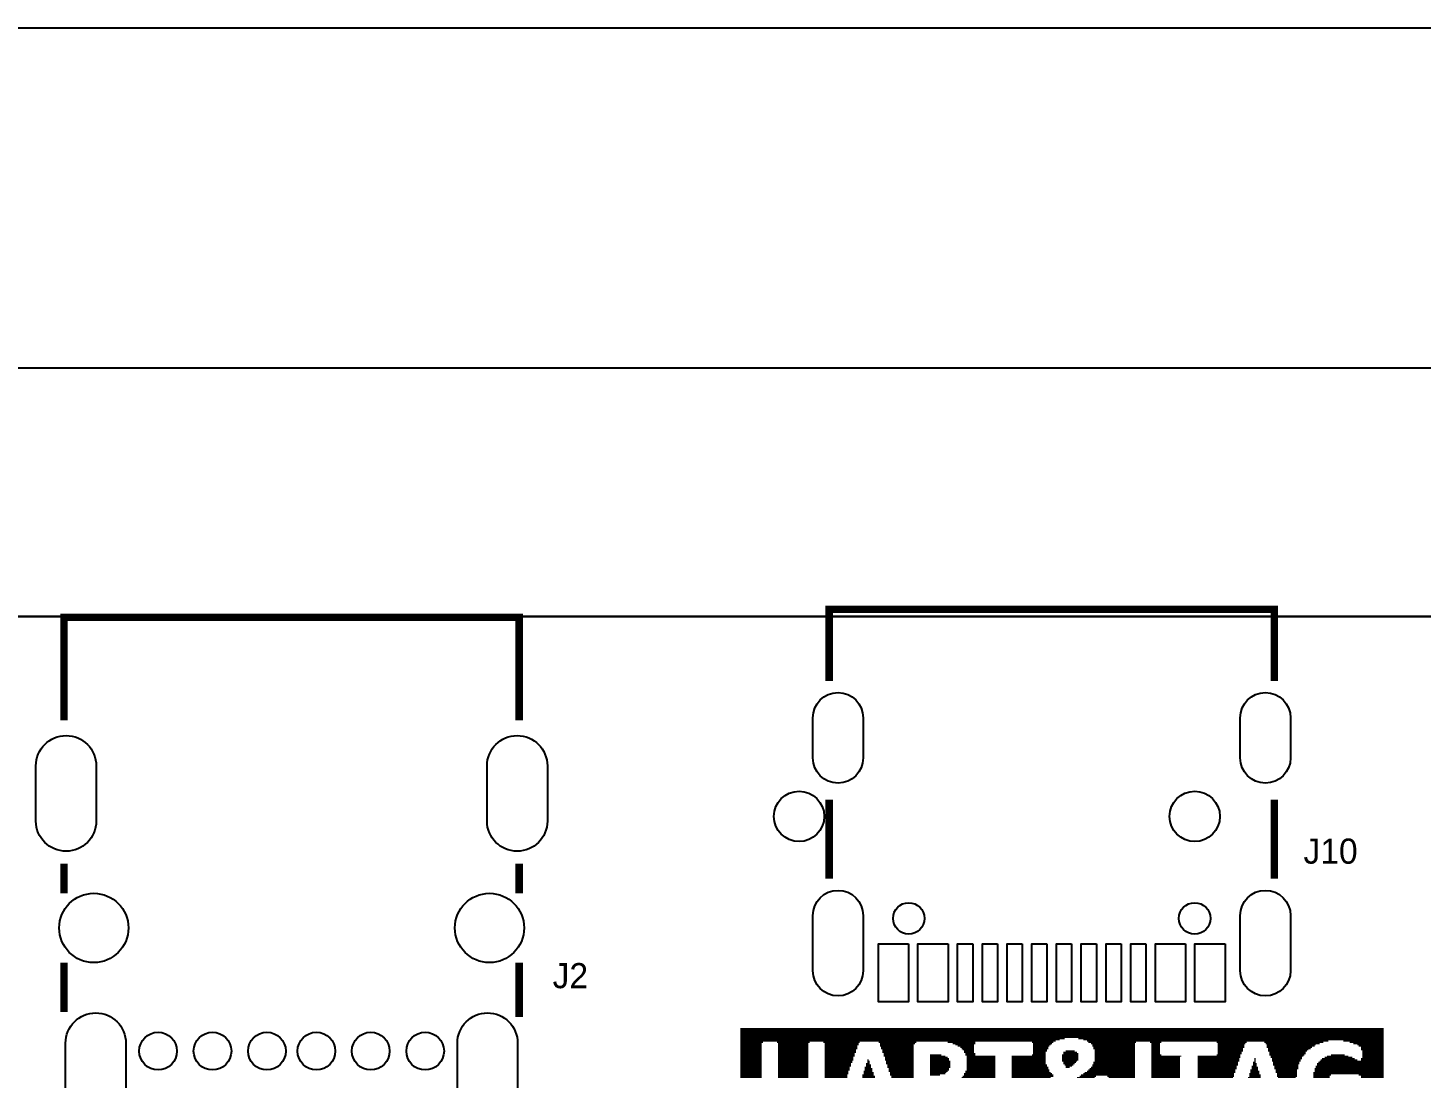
# Model space of a CAD drawing. Extents: x -41 to 160, y -9 to 129.
# Drawn here: x 102.24 to 130.4, y 102.47 to 123.7 of the extents above; entities that cross this region are included whole.
import ezdxf

# ---------------------------------------------------------------- set-up
doc = ezdxf.new("R2010")
doc.units = 0
for name, color, linetype in [('BG_DIMENSION', 7, 'CONTINUOUS'), ('BG_OUTLINE', 7, 'CONTINUOUS'), ('MA_PEN3', 7, 'CONTINUOUS'), ('PG_SILKSCREEN_TOP', 2, 'CONTINUOUS'), ('PIN_TOP', 1, 'CONTINUOUS'), ('RD_SILKSCREEN_TOP', 40, 'CONTINUOUS')]:
    doc.layers.add(name, color=color, linetype=linetype)

msp = doc.modelspace()

# ---------------------------------------------------------------- linework, layer by layer
at = {"layer": 'BG_DIMENSION'}
for points in [[(80.74152, 123.70054), (160.149845, 123.70054)], [(80.94472, 116.82476), (155.150007, 116.82476)]]:
    msp.add_lwpolyline(points, dxfattribs=at)
at = {"layer": 'BG_OUTLINE'}
msp.add_lwpolyline([(-6.475933, 111.800081), (159.221475, 111.800081, -0.401142), (160.149769, 110.776055), (160.149896, 4.328211, -0.401142), (159.125869, 3.399917), (71.799933, 3.399917), (71.799933, -8.841105), (71.290942, -9.350096), (51.100101, -9.350096)], format="xyb", dxfattribs=at)
msp.add_lwpolyline([(159.221475, 111.800081), (-6.475933, 111.800081)], dxfattribs=at)
at = {"layer": 'MA_PEN3', "const_width": 0.0254}
for points in [[(116.64188, 103.47198), (129.64668, 103.47198)], [(116.64188, 103.44658), (129.64668, 103.44658)], [(116.64188, 103.42118), (129.64668, 103.42118)], [(116.64188, 103.39578), (129.64668, 103.39578)], [(116.64188, 103.37038), (129.64668, 103.37038)], [(116.64188, 103.34498), (129.64668, 103.34498)], [(116.64188, 103.31958), (129.64668, 103.31958)], [(116.64188, 103.29418), (129.64668, 103.29418)], [(116.64188, 103.26878), (123.19508, 103.26878)], [(116.64188, 103.24338), (123.09348, 103.24338)], [(116.64188, 103.21798), (123.01728, 103.21798)], [(116.64188, 103.19258), (117.09908, 103.19258)], [(116.64188, 103.16718), (117.07368, 103.16718)], [(116.64188, 103.14178), (117.07368, 103.14178)], [(116.64188, 103.11638), (117.07368, 103.11638)], [(116.64188, 103.09098), (117.07368, 103.09098)], [(117.37848, 103.19258), (118.03888, 103.19258)], [(117.40388, 103.16718), (118.01348, 103.16718)], [(117.40388, 103.14178), (118.01348, 103.14178)], [(117.40388, 103.11638), (118.01348, 103.11638)], [(117.40388, 103.09098), (118.01348, 103.09098)], [(118.31828, 103.19258), (119.05488, 103.19258)], [(118.34368, 103.16718), (119.02948, 103.16718)], [(118.34368, 103.14178), (119.02948, 103.14178)], [(118.34368, 103.11638), (119.00408, 103.11638)], [(118.34368, 103.09098), (119.00408, 103.09098)], [(119.43588, 103.19258), (120.19788, 103.19258)], [(119.46128, 103.16718), (120.17248, 103.16718)], [(119.46128, 103.14178), (120.14708, 103.14178)], [(119.46128, 103.11638), (120.14708, 103.11638)], [(119.48668, 103.09098), (120.14708, 103.09098)], [(120.83288, 103.19258), (121.39168, 103.19258)], [(120.93448, 103.16718), (121.39168, 103.16718)], [(120.98528, 103.14178), (121.36628, 103.14178)], [(121.03608, 103.11638), (121.36628, 103.11638)], [(121.08688, 103.09098), (121.36628, 103.09098)], [(122.53468, 103.19258), (122.96648, 103.19258)], [(122.56008, 103.16718), (122.94108, 103.16718)], [(122.56008, 103.14178), (122.91568, 103.14178)], [(122.56008, 103.11638), (122.89028, 103.11638)], [(122.56008, 103.09098), (122.86488, 103.09098)], [(123.47448, 103.26878), (129.64668, 103.26878)], [(123.57608, 103.24338), (129.64668, 103.24338)], [(123.65228, 103.21798), (128.52908, 103.21798)], [(123.67768, 103.19258), (124.64288, 103.19258)], [(123.72848, 103.16718), (124.61748, 103.16718)], [(123.75388, 103.14178), (124.61748, 103.14178)], [(123.75388, 103.11638), (124.61748, 103.11638)], [(123.77928, 103.09098), (124.61748, 103.09098)], [(124.92228, 103.19258), (125.15088, 103.19258)], [(124.94768, 103.16718), (125.12548, 103.16718)], [(124.94768, 103.14178), (125.12548, 103.14178)], [(124.94768, 103.11638), (125.12548, 103.11638)], [(124.94768, 103.09098), (125.12548, 103.09098)], [(126.26848, 103.19258), (126.87808, 103.19258)], [(126.29388, 103.16718), (126.85268, 103.16718)], [(126.29388, 103.14178), (126.82728, 103.14178)], [(126.29388, 103.11638), (126.82728, 103.11638)], [(126.29388, 103.09098), (126.82728, 103.09098)], [(127.23368, 103.19258), (128.42748, 103.19258)], [(127.25908, 103.16718), (128.35128, 103.16718)], [(127.28448, 103.14178), (128.27508, 103.14178)], [(127.28448, 103.11638), (128.24968, 103.11638)], [(127.28448, 103.09098), (128.19888, 103.09098)], [(128.83388, 103.21798), (129.64668, 103.21798)], [(128.96088, 103.19258), (129.64668, 103.19258)], [(129.03708, 103.16718), (129.64668, 103.16718)], [(129.11328, 103.14178), (129.64668, 103.14178)], [(129.13868, 103.11638), (129.64668, 103.11638)], [(129.18948, 103.09098), (129.64668, 103.09098)], [(116.64188, 103.06558), (117.07368, 103.06558)], [(116.64188, 103.04018), (117.07368, 103.04018)], [(116.64188, 103.01478), (117.07368, 103.01478)], [(116.64188, 102.98938), (117.07368, 102.98938)], [(116.64188, 102.96398), (117.07368, 102.96398)], [(116.64188, 102.93858), (117.07368, 102.93858)], [(116.64188, 102.91318), (117.07368, 102.91318)], [(116.64188, 102.88778), (117.07368, 102.88778)], [(116.64188, 102.86238), (117.07368, 102.86238)], [(116.64188, 102.83698), (117.07368, 102.83698)], [(116.64188, 102.81158), (117.07368, 102.81158)], [(117.40388, 103.06558), (118.01348, 103.06558)], [(117.40388, 103.04018), (118.01348, 103.04018)], [(117.40388, 103.01478), (118.01348, 103.01478)], [(117.40388, 102.98938), (118.01348, 102.98938)], [(117.40388, 102.96398), (118.01348, 102.96398)], [(117.40388, 102.93858), (118.01348, 102.93858)], [(117.40388, 102.91318), (118.01348, 102.91318)], [(117.40388, 102.88778), (118.01348, 102.88778)], [(117.40388, 102.86238), (118.01348, 102.86238)], [(117.40388, 102.83698), (118.01348, 102.83698)], [(117.40388, 102.81158), (118.01348, 102.81158)], [(118.34368, 103.06558), (119.00408, 103.06558)], [(118.34368, 103.04018), (118.97868, 103.04018)], [(118.34368, 103.01478), (118.97868, 103.01478)], [(118.34368, 102.98938), (118.97868, 102.98938)], [(118.34368, 102.96398), (118.95328, 102.96398)], [(118.34368, 102.93858), (118.95328, 102.93858)], [(118.34368, 102.91318), (118.95328, 102.91318)], [(118.34368, 102.88778), (118.92788, 102.88778)], [(118.34368, 102.86238), (118.92788, 102.86238)], [(118.34368, 102.83698), (118.92788, 102.83698)], [(118.34368, 102.81158), (118.90248, 102.81158)], [(119.20728, 102.83698), (119.23268, 102.83698)], [(119.20728, 102.81158), (119.25808, 102.81158)], [(119.48668, 103.06558), (120.14708, 103.06558)], [(119.51208, 103.04018), (120.14708, 103.04018)], [(119.51208, 103.01478), (120.14708, 103.01478)], [(119.51208, 102.98938), (120.14708, 102.98938)], [(119.53748, 102.96398), (120.14708, 102.96398)], [(119.53748, 102.93858), (120.14708, 102.93858)], [(119.53748, 102.91318), (120.14708, 102.91318)], [(119.56288, 102.88778), (120.14708, 102.88778)], [(119.56288, 102.86238), (120.14708, 102.86238)], [(119.56288, 102.83698), (120.14708, 102.83698)], [(119.58828, 102.81158), (120.14708, 102.81158)], [(120.47728, 102.93858), (120.70588, 102.93858)], [(120.47728, 102.91318), (120.78208, 102.91318)], [(120.47728, 102.88778), (120.83288, 102.88778)], [(120.47728, 102.86238), (120.85828, 102.86238)], [(120.47728, 102.83698), (120.85828, 102.83698)], [(120.47728, 102.81158), (120.88368, 102.81158)], [(121.11228, 103.06558), (121.36628, 103.06558)], [(121.13768, 103.04018), (121.36628, 103.04018)], [(121.16308, 103.01478), (121.36628, 103.01478)], [(121.16308, 102.98938), (121.36628, 102.98938)], [(121.18848, 102.96398), (121.39168, 102.96398)], [(121.18848, 102.93858), (121.39168, 102.93858)], [(121.21388, 102.91318), (121.79808, 102.91318)], [(121.21388, 102.88778), (121.79808, 102.88778)], [(121.21388, 102.86238), (121.79808, 102.86238)], [(121.21388, 102.83698), (121.79808, 102.83698)], [(121.21388, 102.81158), (121.79808, 102.81158)], [(122.12828, 102.91318), (122.81408, 102.91318)], [(122.12828, 102.88778), (122.81408, 102.88778)], [(122.12828, 102.86238), (122.81408, 102.86238)], [(122.12828, 102.83698), (122.81408, 102.83698)], [(122.12828, 102.81158), (122.81408, 102.81158)], [(122.53468, 102.93858), (122.81408, 102.93858)], [(122.56008, 103.06558), (122.86488, 103.06558)], [(122.56008, 103.04018), (122.83948, 103.04018)], [(122.56008, 103.01478), (122.83948, 103.01478)], [(122.56008, 102.98938), (122.81408, 102.98938)], [(122.56008, 102.96398), (122.81408, 102.96398)], [(123.14428, 102.93858), (123.47448, 102.93858)], [(123.14428, 102.91318), (123.47448, 102.91318)], [(123.14428, 102.88778), (123.47448, 102.88778)], [(123.14428, 102.86238), (123.47448, 102.86238)], [(123.14428, 102.83698), (123.47448, 102.83698)], [(123.14428, 102.81158), (123.44908, 102.81158)], [(123.16968, 102.98938), (123.44908, 102.98938)], [(123.16968, 102.96398), (123.47448, 102.96398)], [(123.22048, 103.01478), (123.39828, 103.01478)], [(123.77928, 103.06558), (124.61748, 103.06558)], [(123.80468, 103.04018), (124.61748, 103.04018)], [(123.80468, 103.01478), (124.61748, 103.01478)], [(123.80468, 102.98938), (124.61748, 102.98938)], [(123.80468, 102.96398), (124.61748, 102.96398)], [(123.80468, 102.93858), (124.61748, 102.93858)], [(123.80468, 102.91318), (124.61748, 102.91318)], [(123.80468, 102.88778), (124.61748, 102.88778)], [(123.80468, 102.86238), (124.61748, 102.86238)], [(123.80468, 102.83698), (124.61748, 102.83698)], [(123.80468, 102.81158), (124.61748, 102.81158)], [(124.94768, 103.06558), (125.12548, 103.06558)], [(124.94768, 103.04018), (125.12548, 103.04018)], [(124.94768, 103.01478), (125.12548, 103.01478)], [(124.94768, 102.98938), (125.12548, 102.98938)], [(124.94768, 102.96398), (125.12548, 102.96398)], [(124.94768, 102.93858), (125.15088, 102.93858)], [(124.94768, 102.91318), (125.55728, 102.91318)], [(124.94768, 102.88778), (125.53188, 102.88778)], [(124.94768, 102.86238), (125.53188, 102.86238)], [(124.94768, 102.83698), (125.53188, 102.83698)], [(124.94768, 102.81158), (125.53188, 102.81158)], [(125.88748, 102.91318), (126.75108, 102.91318)], [(125.88748, 102.88778), (126.75108, 102.88778)], [(125.88748, 102.86238), (126.72568, 102.86238)], [(125.88748, 102.83698), (126.72568, 102.83698)], [(125.88748, 102.81158), (126.72568, 102.81158)], [(126.26848, 102.93858), (126.75108, 102.93858)], [(126.29388, 103.06558), (126.80188, 103.06558)], [(126.29388, 103.04018), (126.80188, 103.04018)], [(126.29388, 103.01478), (126.80188, 103.01478)], [(126.29388, 102.98938), (126.77648, 102.98938)], [(126.29388, 102.96398), (126.77648, 102.96398)], [(127.03048, 102.86238), (127.05588, 102.86238)], [(127.03048, 102.83698), (127.05588, 102.83698)], [(127.03048, 102.81158), (127.05588, 102.81158)], [(127.30988, 103.06558), (128.17348, 103.06558)], [(127.30988, 103.04018), (128.12268, 103.04018)], [(127.30988, 103.01478), (128.09728, 103.01478)], [(127.33528, 102.98938), (128.07188, 102.98938)], [(127.33528, 102.96398), (128.07188, 102.96398)], [(127.33528, 102.93858), (128.04648, 102.93858)], [(127.36068, 102.91318), (128.02108, 102.91318)], [(127.36068, 102.88778), (127.99568, 102.88778)], [(127.38608, 102.86238), (127.99568, 102.86238)], [(127.38608, 102.83698), (127.97028, 102.83698)], [(127.38608, 102.81158), (127.97028, 102.81158)], [(128.35128, 102.81158), (129.64668, 102.81158)], [(128.37668, 102.83698), (129.11328, 102.83698)], [(128.40208, 102.86238), (129.06248, 102.86238)], [(128.45288, 102.88778), (129.01168, 102.88778)], [(128.50368, 102.91318), (128.93548, 102.91318)], [(128.57988, 102.93858), (128.85928, 102.93858)], [(129.18948, 103.06558), (129.64668, 103.06558)], [(129.18948, 103.04018), (129.64668, 103.04018)], [(129.18948, 102.86238), (129.64668, 102.86238)], [(129.18948, 102.83698), (129.64668, 102.83698)], [(129.21488, 103.01478), (129.64668, 103.01478)], [(129.21488, 102.98938), (129.64668, 102.98938)], [(129.21488, 102.96398), (129.64668, 102.96398)], [(129.21488, 102.93858), (129.64668, 102.93858)], [(129.21488, 102.91318), (129.64668, 102.91318)], [(129.21488, 102.88778), (129.64668, 102.88778)], [(116.64188, 102.78618), (117.07368, 102.78618)], [(116.64188, 102.76078), (117.07368, 102.76078)], [(116.64188, 102.73538), (117.07368, 102.73538)], [(116.64188, 102.70998), (117.07368, 102.70998)], [(116.64188, 102.68458), (117.07368, 102.68458)], [(116.64188, 102.65918), (117.07368, 102.65918)], [(116.64188, 102.63378), (117.07368, 102.63378)], [(116.64188, 102.60838), (117.07368, 102.60838)], [(116.64188, 102.58298), (117.07368, 102.58298)], [(116.64188, 102.55758), (117.07368, 102.55758)], [(116.64188, 102.53218), (117.07368, 102.53218)], [(117.40388, 102.78618), (118.01348, 102.78618)], [(117.40388, 102.76078), (118.01348, 102.76078)], [(117.40388, 102.73538), (118.01348, 102.73538)], [(117.40388, 102.70998), (118.01348, 102.70998)], [(117.40388, 102.68458), (118.01348, 102.68458)], [(117.40388, 102.65918), (118.01348, 102.65918)], [(117.40388, 102.63378), (118.01348, 102.63378)], [(117.40388, 102.60838), (118.01348, 102.60838)], [(117.40388, 102.58298), (118.01348, 102.58298)], [(117.40388, 102.55758), (118.01348, 102.55758)], [(117.40388, 102.53218), (118.01348, 102.53218)], [(118.34368, 102.78618), (118.90248, 102.78618)], [(118.34368, 102.76078), (118.87708, 102.76078)], [(118.34368, 102.73538), (118.87708, 102.73538)], [(118.34368, 102.70998), (118.87708, 102.70998)], [(118.34368, 102.68458), (118.85168, 102.68458)], [(118.34368, 102.65918), (118.85168, 102.65918)], [(118.34368, 102.63378), (118.85168, 102.63378)], [(118.34368, 102.60838), (118.82628, 102.60838)], [(118.34368, 102.58298), (118.82628, 102.58298)], [(118.34368, 102.55758), (118.82628, 102.55758)], [(118.34368, 102.53218), (118.80088, 102.53218)], [(119.10568, 102.53218), (119.33428, 102.53218)], [(119.13108, 102.60838), (119.30888, 102.60838)], [(119.13108, 102.58298), (119.33428, 102.58298)], [(119.13108, 102.55758), (119.33428, 102.55758)], [(119.15648, 102.68458), (119.28348, 102.68458)], [(119.15648, 102.65918), (119.30888, 102.65918)], [(119.15648, 102.63378), (119.30888, 102.63378)], [(119.18188, 102.76078), (119.25808, 102.76078)], [(119.18188, 102.73538), (119.28348, 102.73538)], [(119.18188, 102.70998), (119.28348, 102.70998)], [(119.20728, 102.78618), (119.25808, 102.78618)], [(119.58828, 102.78618), (120.14708, 102.78618)], [(119.58828, 102.76078), (120.14708, 102.76078)], [(119.61368, 102.73538), (120.14708, 102.73538)], [(119.61368, 102.70998), (120.14708, 102.70998)], [(119.61368, 102.68458), (120.14708, 102.68458)], [(119.63908, 102.65918), (120.14708, 102.65918)], [(119.63908, 102.63378), (120.14708, 102.63378)], [(119.63908, 102.60838), (120.14708, 102.60838)], [(119.66448, 102.58298), (120.14708, 102.58298)], [(119.66448, 102.55758), (120.14708, 102.55758)], [(119.66448, 102.53218), (120.14708, 102.53218)], [(120.47728, 102.78618), (120.88368, 102.78618)], [(120.47728, 102.76078), (120.88368, 102.76078)], [(120.47728, 102.73538), (120.88368, 102.73538)], [(120.47728, 102.70998), (120.88368, 102.70998)], [(120.47728, 102.68458), (120.88368, 102.68458)], [(120.47728, 102.65918), (120.85828, 102.65918)], [(120.47728, 102.63378), (120.85828, 102.63378)], [(120.47728, 102.60838), (120.83288, 102.60838)], [(120.47728, 102.58298), (120.80748, 102.58298)], [(120.47728, 102.55758), (120.78208, 102.55758)], [(120.47728, 102.53218), (120.68048, 102.53218)], [(121.16308, 102.55758), (121.79808, 102.55758)], [(121.16308, 102.53218), (121.79808, 102.53218)], [(121.18848, 102.60838), (121.79808, 102.60838)], [(121.18848, 102.58298), (121.79808, 102.58298)], [(121.21388, 102.78618), (121.79808, 102.78618)], [(121.21388, 102.76078), (121.79808, 102.76078)], [(121.21388, 102.73538), (121.79808, 102.73538)], [(121.21388, 102.70998), (121.79808, 102.70998)], [(121.21388, 102.68458), (121.79808, 102.68458)], [(121.21388, 102.65918), (121.79808, 102.65918)], [(121.21388, 102.63378), (121.79808, 102.63378)], [(122.12828, 102.78618), (122.81408, 102.78618)], [(122.12828, 102.76078), (122.81408, 102.76078)], [(122.12828, 102.73538), (122.83948, 102.73538)], [(122.12828, 102.70998), (122.83948, 102.70998)], [(122.12828, 102.68458), (122.86488, 102.68458)], [(122.12828, 102.65918), (122.86488, 102.65918)], [(122.12828, 102.63378), (122.89028, 102.63378)], [(122.12828, 102.60838), (122.89028, 102.60838)], [(122.12828, 102.58298), (122.91568, 102.58298)], [(122.12828, 102.55758), (122.94108, 102.55758)], [(122.12828, 102.53218), (122.96648, 102.53218)], [(123.16968, 102.78618), (123.42368, 102.78618)], [(123.16968, 102.76078), (123.39828, 102.76078)], [(123.19508, 102.73538), (123.37288, 102.73538)], [(123.22048, 102.70998), (123.34748, 102.70998)], [(123.22048, 102.68458), (123.29668, 102.68458)], [(123.52528, 102.53218), (124.61748, 102.53218)], [(123.57608, 102.55758), (124.61748, 102.55758)], [(123.60148, 102.58298), (124.61748, 102.58298)], [(123.65228, 102.60838), (124.61748, 102.60838)], [(123.67768, 102.63378), (124.61748, 102.63378)], [(123.70308, 102.65918), (124.61748, 102.65918)], [(123.72848, 102.68458), (124.61748, 102.68458)], [(123.75388, 102.73538), (124.61748, 102.73538)], [(123.75388, 102.70998), (124.61748, 102.70998)], [(123.77928, 102.78618), (124.61748, 102.78618)], [(123.77928, 102.76078), (124.61748, 102.76078)], [(124.94768, 102.78618), (125.53188, 102.78618)], [(124.94768, 102.76078), (125.53188, 102.76078)], [(124.94768, 102.73538), (125.53188, 102.73538)], [(124.94768, 102.70998), (125.53188, 102.70998)], [(124.94768, 102.68458), (125.53188, 102.68458)], [(124.94768, 102.65918), (125.53188, 102.65918)], [(124.94768, 102.63378), (125.53188, 102.63378)], [(124.94768, 102.60838), (125.53188, 102.60838)], [(124.94768, 102.58298), (125.53188, 102.58298)], [(124.94768, 102.55758), (125.53188, 102.55758)], [(124.94768, 102.53218), (125.53188, 102.53218)], [(125.88748, 102.78618), (126.70028, 102.78618)], [(125.88748, 102.76078), (126.70028, 102.76078)], [(125.88748, 102.73538), (126.70028, 102.73538)], [(125.88748, 102.70998), (126.67488, 102.70998)], [(125.88748, 102.68458), (126.67488, 102.68458)], [(125.88748, 102.65918), (126.67488, 102.65918)], [(125.88748, 102.63378), (126.64948, 102.63378)], [(125.88748, 102.60838), (126.64948, 102.60838)], [(125.88748, 102.58298), (126.64948, 102.58298)], [(125.88748, 102.55758), (126.62408, 102.55758)], [(125.88748, 102.53218), (126.62408, 102.53218)], [(126.92888, 102.55758), (127.13208, 102.55758)], [(126.92888, 102.53218), (127.15748, 102.53218)], [(126.95428, 102.63378), (127.10668, 102.63378)], [(126.95428, 102.60838), (127.13208, 102.60838)], [(126.95428, 102.58298), (127.13208, 102.58298)], [(126.97968, 102.70998), (127.08128, 102.70998)], [(126.97968, 102.68458), (127.10668, 102.68458)], [(126.97968, 102.65918), (127.10668, 102.65918)], [(127.00508, 102.78618), (127.05588, 102.78618)], [(127.00508, 102.76078), (127.08128, 102.76078)], [(127.00508, 102.73538), (127.08128, 102.73538)], [(127.41148, 102.78618), (127.94488, 102.78618)], [(127.41148, 102.76078), (127.94488, 102.76078)], [(127.41148, 102.73538), (127.91948, 102.73538)], [(127.43688, 102.70998), (127.91948, 102.70998)], [(127.43688, 102.68458), (127.91948, 102.68458)], [(127.43688, 102.65918), (127.91948, 102.65918)], [(127.46228, 102.63378), (127.89408, 102.63378)], [(127.46228, 102.60838), (127.89408, 102.60838)], [(127.46228, 102.58298), (127.89408, 102.58298)], [(127.48768, 102.55758), (127.89408, 102.55758)], [(127.48768, 102.53218), (127.89408, 102.53218)], [(128.22428, 102.58298), (129.64668, 102.58298)], [(128.22428, 102.55758), (129.64668, 102.55758)], [(128.22428, 102.53218), (128.57988, 102.53218)], [(128.24968, 102.65918), (129.64668, 102.65918)], [(128.24968, 102.63378), (129.64668, 102.63378)], [(128.24968, 102.60838), (129.64668, 102.60838)], [(128.27508, 102.70998), (129.64668, 102.70998)], [(128.27508, 102.68458), (129.64668, 102.68458)], [(128.30048, 102.76078), (129.64668, 102.76078)], [(128.30048, 102.73538), (129.64668, 102.73538)], [(128.32588, 102.78618), (129.64668, 102.78618)], [(129.13868, 102.53218), (129.64668, 102.53218)], [(116.64188, 102.50678), (117.07368, 102.50678)], [(116.64188, 102.48138), (117.07368, 102.48138)], [(117.40388, 102.50678), (118.01348, 102.50678)], [(117.40388, 102.48138), (118.01348, 102.48138)], [(118.34368, 102.50678), (118.80088, 102.50678)], [(118.34368, 102.48138), (118.80088, 102.48138)], [(119.10568, 102.50678), (119.35968, 102.50678)], [(119.10568, 102.48138), (119.35968, 102.48138)], [(119.68988, 102.50678), (120.14708, 102.50678)], [(119.68988, 102.48138), (120.14708, 102.48138)], [(121.11228, 102.48138), (121.79808, 102.48138)], [(121.13768, 102.50678), (121.79808, 102.50678)], [(122.12828, 102.50678), (122.96648, 102.50678)], [(122.12828, 102.48138), (122.91568, 102.48138)], [(123.44908, 102.48138), (123.80468, 102.48138)], [(123.49988, 102.50678), (123.83008, 102.50678)], [(124.05868, 102.50678), (124.61748, 102.50678)], [(124.08408, 102.48138), (124.61748, 102.48138)], [(124.94768, 102.50678), (125.53188, 102.50678)], [(124.94768, 102.48138), (125.53188, 102.48138)], [(125.88748, 102.50678), (126.62408, 102.50678)], [(125.88748, 102.48138), (126.59868, 102.48138)], [(126.90348, 102.48138), (127.15748, 102.48138)], [(126.92888, 102.50678), (127.15748, 102.50678)], [(127.48768, 102.50678), (127.89408, 102.50678)], [(127.51308, 102.48138), (127.86868, 102.48138)], [(128.22428, 102.50678), (128.55448, 102.50678)], [(128.22428, 102.48138), (128.55448, 102.48138)], [(129.18948, 102.50678), (129.64668, 102.50678)], [(129.18948, 102.48138), (129.64668, 102.48138)]]:
    msp.add_lwpolyline(points, dxfattribs=at)
at = {"layer": 'PG_SILKSCREEN_TOP', "const_width": 0.150012}
for points in [[(112.168889, 109.704886), (112.168889, 111.784892), (102.968908, 111.784892), (102.968908, 109.704886)], [(127.435889, 110.497899), (127.435889, 111.947884), (118.435907, 111.947884), (118.435907, 110.497899)], [(118.435907, 108.097879), (118.435907, 106.497882)], [(127.435889, 106.497882), (127.435889, 108.097879)], [(102.968908, 106.804892), (102.968908, 106.204893)], [(112.168889, 106.204893), (112.168889, 106.804892)], [(102.968908, 104.804896), (102.968908, 103.804898)], [(112.168889, 103.704898), (112.168889, 104.804896)]]:
    msp.add_lwpolyline(points, dxfattribs=at)
at = {"layer": 'PIN_TOP'}
for points in [[(118.107892, 108.941489), (118.107892, 109.754289, -1), (119.123892, 109.754289), (119.123892, 108.941489, -1)], [(126.747905, 108.941489), (126.747905, 109.754289, -1), (127.763905, 109.754289), (127.763905, 108.941489, -1)], [(103.618487, 108.783704), (103.618487, 107.666104, -1), (102.399287, 107.666104), (102.399287, 108.783704, -1)], [(112.73851, 108.783704), (112.73851, 107.666104, -1), (111.51931, 107.666104), (111.51931, 108.783704, -1)], [(118.107892, 104.639085), (118.107892, 105.756685, -1), (119.123892, 105.756685), (119.123892, 104.639085, -1)], [(126.747905, 104.639085), (126.747905, 105.756685, -1), (127.763905, 105.756685), (127.763905, 104.639085, -1)], [(104.218486, 103.176883), (104.218486, 101.652883, -1), (102.999286, 101.652883), (102.999286, 103.176883, -1)], [(112.138511, 103.176883), (112.138511, 101.652883, -1), (110.919311, 101.652883), (110.919311, 103.176883, -1)]]:
    msp.add_lwpolyline(points, format="xyb", close=True, dxfattribs=at)
for points in [[(120.040705, 105.182086), (120.040705, 104.013686), (119.431105, 104.013686), (119.431105, 105.182086)], [(120.840703, 105.182086), (120.840703, 104.013686), (120.231103, 104.013686), (120.231103, 105.182086)], [(121.338289, 105.182086), (121.338289, 104.013686), (121.033489, 104.013686), (121.033489, 105.182086)], [(121.838288, 105.182086), (121.838288, 104.013686), (121.533488, 104.013686), (121.533488, 105.182086)], [(122.338287, 105.182086), (122.338287, 104.013686), (122.033487, 104.013686), (122.033487, 105.182086)], [(122.838286, 105.182086), (122.838286, 104.013686), (122.533486, 104.013686), (122.533486, 105.182086)], [(123.338311, 105.182086), (123.338311, 104.013686), (123.033511, 104.013686), (123.033511, 105.182086)], [(123.83831, 105.182086), (123.83831, 104.013686), (123.53351, 104.013686), (123.53351, 105.182086)], [(124.338309, 105.182086), (124.338309, 104.013686), (124.033509, 104.013686), (124.033509, 105.182086)], [(124.838308, 105.182086), (124.838308, 104.013686), (124.533508, 104.013686), (124.533508, 105.182086)], [(125.640694, 105.182086), (125.640694, 104.013686), (125.031094, 104.013686), (125.031094, 105.182086)], [(126.440692, 105.182086), (126.440692, 104.013686), (125.831092, 104.013686), (125.831092, 105.182086)]]:
    msp.add_lwpolyline(points, close=True, dxfattribs=at)
for centre, radius in [((117.827908, 107.759983), 0.508), ((125.827917, 107.759983), 0.508), ((103.568906, 105.504894), 0.699999), ((111.56889, 105.504894), 0.699999), ((120.045886, 105.697884), 0.3175), ((125.82591, 105.697884), 0.3175), ((104.868904, 103.014907), 0.381), ((105.968902, 103.014907), 0.381), ((107.068899, 103.014907), 0.381), ((108.068897, 103.014907), 0.381), ((109.168895, 103.014907), 0.381), ((110.268893, 103.014907), 0.381)]:
    msp.add_circle(centre, radius, dxfattribs=at)

# ---------------------------------------------------------------- texts
at = {"layer": 'RD_SILKSCREEN_TOP'}
for s, p in [('J10', (128.02616, 106.803596)), ('J2', (112.84458, 104.286482))]:
    msp.add_text(s, height=0.508, dxfattribs=at).set_placement(p)

doc.saveas('drawing.dxf')
